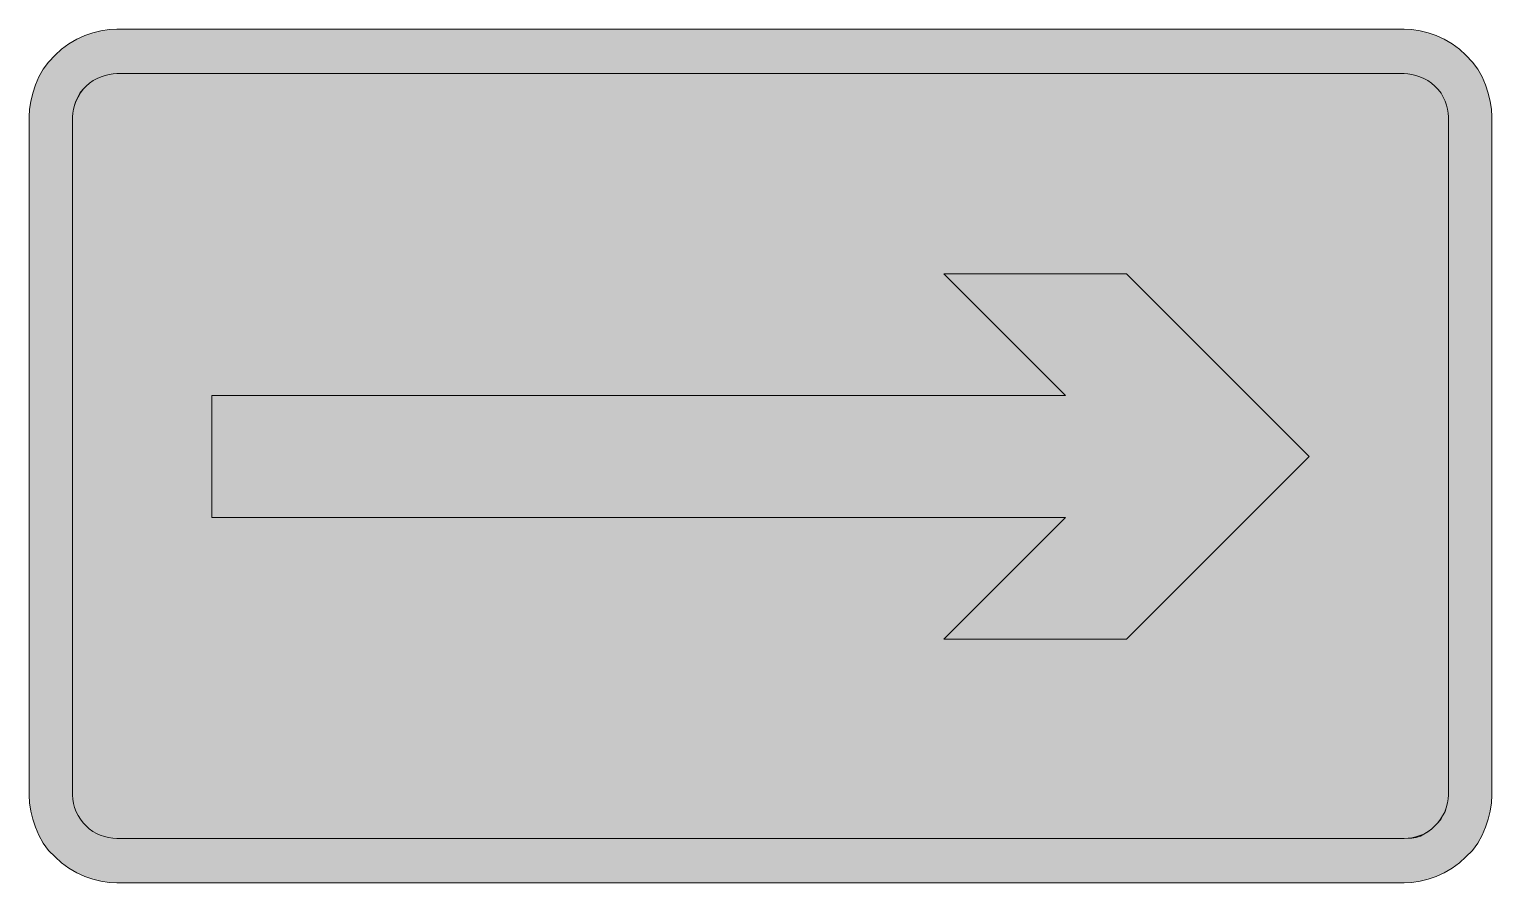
# Model space of a CAD drawing. Header units: metres. Extents: x 72 to 497, y 13 to 261.
import ezdxf

# ---------------------------------------------------------------- set-up
doc = ezdxf.new("R2010")
doc.units = ezdxf.units.M
doc.layers.add('FILL_BLACK_000000', color=7, linetype='Continuous', true_color=0x000000)
doc.layers.add('FILL_WHITE_FFFFFF', color=7, linetype='Continuous', true_color=0xffffff)

msp = doc.modelspace()

# ---------------------------------------------------------------- hatches: boundary and pattern name
at = {"layer": 'FILL_BLACK_000000', "true_color": 0x000000}
h = msp.add_hatch(color=7, dxfattribs=at)
h.dxf.hatch_style = 1
h.paths.add_polyline_path([(92.7, 13.23), (90.35, 13.79), (88.05, 14.58), (85.64, 15.64), (83.36, 16.98), (81.26, 18.55), (79.35, 20.28), (77.49, 22.19), (75.94, 24.29), (74.67, 26.57), (73.65, 28.98), (72.86, 31.28), (72.3, 33.63), (71.96, 35.98), (71.85, 38.28), (71.85, 235.38), (71.96, 237.63), (72.3, 239.92), (72.86, 242.26), (73.65, 244.68), (74.67, 247.05), (75.94, 249.25), (77.49, 251.35), (79.35, 253.38), (81.26, 255.11), (83.36, 256.68), (85.64, 258.02), (88.05, 259.08), (90.35, 259.87), (92.7, 260.43), (95.05, 260.77), (97.35, 260.88), (471.45, 260.88), (473.75, 260.77), (476.1, 260.43), (478.45, 259.87), (480.75, 259.08), (483.16, 258.02), (485.44, 256.68), (487.54, 255.11), (489.45, 253.38), (491.31, 251.35), (492.86, 249.25), (494.13, 247.05), (495.15, 244.68), (495.94, 242.26), (496.5, 239.92), (496.84, 237.63), (496.95, 235.38), (496.95, 38.28), (496.84, 35.98), (496.5, 33.63), (495.94, 31.28), (495.15, 28.98), (494.13, 26.57), (492.86, 24.29), (491.31, 22.19), (489.45, 20.28), (487.54, 18.55), (485.44, 16.98), (483.16, 15.64), (480.75, 14.58), (478.45, 13.79), (476.1, 13.23), (473.75, 12.89), (471.45, 12.78), (97.35, 12.78), (95.05, 12.89), (92.7, 13.23)])
h.paths.add_polyline_path([(473.74, 25.86), (474.9, 26.11), (476.06, 26.47), (477.21, 26.95), (478.33, 27.58), (479.41, 28.35), (480.45, 29.28), (481.39, 30.32), (482.2, 31.4), (482.87, 32.52), (483.41, 33.67), (483.83, 34.83), (484.12, 35.99), (484.29, 37.14), (484.35, 38.28), (484.35, 235.38), (484.29, 236.52), (484.12, 237.67), (483.83, 238.83), (483.41, 239.99), (482.87, 241.14), (482.2, 242.26), (481.39, 243.34), (480.45, 244.38), (479.41, 245.22), (478.33, 245.96), (477.21, 246.57), (476.06, 247.08), (474.9, 247.47), (473.74, 247.76), (472.59, 247.92), (471.45, 247.98), (97.35, 247.98), (96.21, 247.92), (95.06, 247.76), (93.9, 247.47), (92.74, 247.08), (91.59, 246.57), (90.47, 245.96), (89.39, 245.22), (88.35, 244.38), (87.41, 243.34), (86.6, 242.26), (85.93, 241.14), (85.39, 239.99), (84.97, 238.83), (84.68, 237.67), (84.51, 236.52), (84.45, 235.38), (84.45, 38.28), (84.52, 37.04), (84.72, 35.82), (85.05, 34.61), (85.5, 33.44), (86.06, 32.31), (86.73, 31.23), (87.49, 30.22), (88.35, 29.28), (89.29, 28.44), (90.3, 27.7), (91.38, 27.09), (92.51, 26.58), (93.68, 26.19), (94.89, 25.9), (96.11, 25.74), (97.35, 25.68), (471.45, 25.68), (473.74, 25.86)], flags=16)
h = msp.add_hatch(color=7, dxfattribs=at)
h.dxf.hatch_style = 1
h.paths.add_polyline_path([(390.75, 189.78), (443.85, 136.68), (390.75, 83.58), (337.65, 83.58), (373.05, 118.98), (124.95, 118.98), (124.95, 154.38), (373.05, 154.38), (337.65, 189.78), (390.75, 189.78)])
at = {"layer": 'FILL_WHITE_FFFFFF', "true_color": 0xffffff}
h = msp.add_hatch(color=7, dxfattribs=at)
h.dxf.hatch_style = 1
h.paths.add_polyline_path([(96.11, 25.74), (94.89, 25.9), (93.68, 26.19), (92.51, 26.58), (91.38, 27.09), (90.3, 27.7), (89.29, 28.44), (88.35, 29.28), (87.49, 30.22), (86.73, 31.23), (86.06, 32.31), (85.5, 33.44), (85.05, 34.61), (84.72, 35.82), (84.52, 37.04), (84.45, 38.28), (84.45, 235.38), (84.51, 236.5), (84.67, 237.63), (84.96, 238.75), (85.35, 239.88), (86.74, 242.35), (87.5, 243.42), (88.35, 244.38), (89.39, 245.22), (90.47, 245.96), (91.59, 246.57), (92.74, 247.08), (93.9, 247.47), (95.06, 247.76), (96.21, 247.92), (97.35, 247.98), (471.45, 247.98), (472.59, 247.92), (473.74, 247.76), (474.9, 247.47), (476.06, 247.08), (477.21, 246.57), (478.33, 245.96), (479.41, 245.22), (480.45, 244.38), (481.39, 243.34), (482.2, 242.26), (482.87, 241.14), (483.41, 239.99), (483.83, 238.83), (484.12, 237.67), (484.29, 236.52), (484.35, 235.38), (484.35, 38.28), (484.29, 37.15), (484.12, 35.99), (483.45, 33.48), (482.06, 31.27), (481.3, 30.23), (480.45, 29.28), (479.5, 28.43), (478.46, 27.67), (476.25, 26.28), (474.95, 25.93), (473.74, 25.75), (471.45, 25.68), (97.35, 25.68), (96.11, 25.74)])

# ---------------------------------------------------------------- linework, layer by layer
at = {"layer": 'FILL_BLACK_000000', "lineweight": 0, "true_color": 0x000000}
for points in [[(92.7, 13.23), (90.35, 13.79), (88.05, 14.58), (85.64, 15.64), (83.36, 16.98), (81.26, 18.55), (79.35, 20.28), (77.49, 22.19), (75.94, 24.29), (74.67, 26.57), (73.65, 28.98), (72.86, 31.28), (72.3, 33.63), (71.96, 35.98), (71.85, 38.28), (71.85, 235.38), (71.96, 237.63), (72.3, 239.92), (72.86, 242.26), (73.65, 244.68), (74.67, 247.05), (75.94, 249.25), (77.49, 251.35), (79.35, 253.38), (81.26, 255.11), (83.36, 256.68), (85.64, 258.02), (88.05, 259.08), (90.35, 259.87), (92.7, 260.43), (95.05, 260.77), (97.35, 260.88), (471.45, 260.88), (473.75, 260.77), (476.1, 260.43), (478.45, 259.87), (480.75, 259.08), (483.16, 258.02), (485.44, 256.68), (487.54, 255.11), (489.45, 253.38), (491.31, 251.35), (492.86, 249.25), (494.13, 247.05), (495.15, 244.68), (495.94, 242.26), (496.5, 239.92), (496.84, 237.63), (496.95, 235.38), (496.95, 38.28), (496.84, 35.98), (496.5, 33.63), (495.94, 31.28), (495.15, 28.98), (494.13, 26.57), (492.86, 24.29), (491.31, 22.19), (489.45, 20.28), (487.54, 18.55), (485.44, 16.98), (483.16, 15.64), (480.75, 14.58), (478.45, 13.79), (476.1, 13.23), (473.75, 12.89), (471.45, 12.78), (97.35, 12.78), (95.05, 12.89)], [(473.74, 25.86), (474.9, 26.11), (476.06, 26.47), (477.21, 26.95), (478.33, 27.58), (479.41, 28.35), (480.45, 29.28), (481.39, 30.32), (482.2, 31.4), (482.87, 32.52), (483.41, 33.67), (483.83, 34.83), (484.12, 35.99), (484.29, 37.14), (484.35, 38.28), (484.35, 235.38), (484.29, 236.52), (484.12, 237.67), (483.83, 238.83), (483.41, 239.99), (482.87, 241.14), (482.2, 242.26), (481.39, 243.34), (480.45, 244.38), (479.41, 245.22), (478.33, 245.96), (477.21, 246.57), (476.06, 247.08), (474.9, 247.47), (473.74, 247.76), (472.59, 247.92), (471.45, 247.98), (97.35, 247.98), (96.21, 247.92), (95.06, 247.76), (93.9, 247.47), (92.74, 247.08), (91.59, 246.57), (90.47, 245.96), (89.39, 245.22), (88.35, 244.38), (87.41, 243.34), (86.6, 242.26), (85.93, 241.14), (85.39, 239.99), (84.97, 238.83), (84.68, 237.67), (84.51, 236.52), (84.45, 235.38), (84.45, 38.28), (84.52, 37.04), (84.72, 35.82), (85.05, 34.61), (85.5, 33.44), (86.06, 32.31), (86.73, 31.23), (87.49, 30.22), (88.35, 29.28), (89.29, 28.44), (90.3, 27.7), (91.38, 27.09), (92.51, 26.58), (93.68, 26.19), (94.89, 25.9), (96.11, 25.74), (97.35, 25.68), (471.45, 25.68)], [(390.75, 189.78), (443.85, 136.68), (390.75, 83.58), (337.65, 83.58), (373.05, 118.98), (124.95, 118.98), (124.95, 154.38), (373.05, 154.38), (337.65, 189.78)]]:
    msp.add_lwpolyline(points, close=True, dxfattribs=at)
at = {"layer": 'FILL_WHITE_FFFFFF', "lineweight": 0, "true_color": 0xffffff}
msp.add_lwpolyline([(96.11, 25.74), (94.89, 25.9), (93.68, 26.19), (92.51, 26.58), (91.38, 27.09), (90.3, 27.7), (89.29, 28.44), (88.35, 29.28), (87.49, 30.22), (86.73, 31.23), (86.06, 32.31), (85.5, 33.44), (85.05, 34.61), (84.72, 35.82), (84.52, 37.04), (84.45, 38.28), (84.45, 235.38), (84.51, 236.5), (84.67, 237.63), (84.96, 238.75), (85.35, 239.88), (86.74, 242.35), (87.5, 243.42), (88.35, 244.38), (89.39, 245.22), (90.47, 245.96), (91.59, 246.57), (92.74, 247.08), (93.9, 247.47), (95.06, 247.76), (96.21, 247.92), (97.35, 247.98), (471.45, 247.98), (472.59, 247.92), (473.74, 247.76), (474.9, 247.47), (476.06, 247.08), (477.21, 246.57), (478.33, 245.96), (479.41, 245.22), (480.45, 244.38), (481.39, 243.34), (482.2, 242.26), (482.87, 241.14), (483.41, 239.99), (483.83, 238.83), (484.12, 237.67), (484.29, 236.52), (484.35, 235.38), (484.35, 38.28), (484.29, 37.15), (484.12, 35.99), (483.45, 33.48), (482.06, 31.27), (481.3, 30.23), (480.45, 29.28), (479.5, 28.43), (478.46, 27.67), (476.25, 26.28), (474.95, 25.93), (473.74, 25.75), (471.45, 25.68), (97.35, 25.68)], close=True, dxfattribs=at)

doc.saveas('drawing.dxf')
